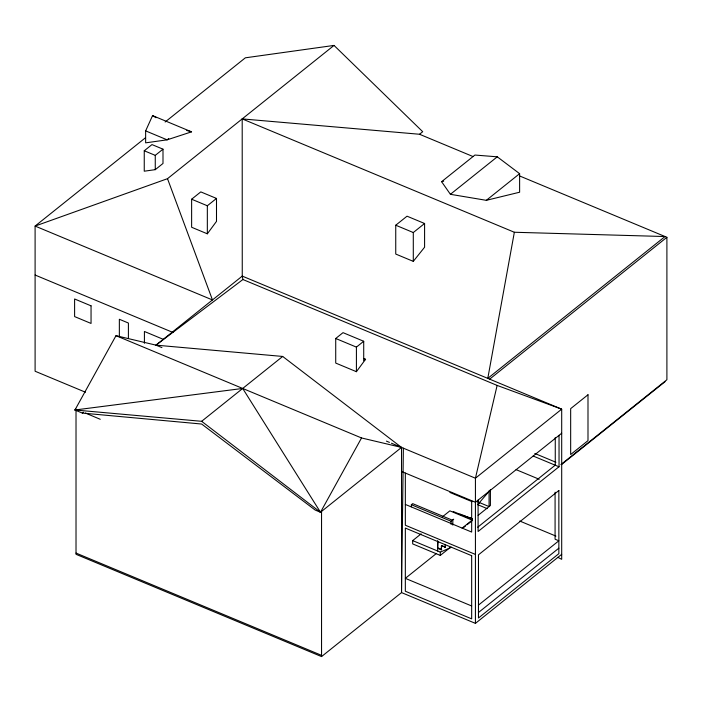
<?xml version="1.0" encoding="UTF-8"?>
<svg xmlns="http://www.w3.org/2000/svg" width="702" height="702" viewBox="0 0 702 702"><rect width="100%" height="100%" fill="white"/><g stroke="black" fill="none" stroke-linecap="round" stroke-linejoin="round"><path stroke-width="1.05" d="M403.378 448.192L401.526 592.585L321.551 656.581L76.018 554.308L76.018 409.143L74.947 409.994L82.345 413.074L201.641 424.034L315.163 510.056L320.489 512.267L401.526 447.42L282.687 356.449L155.984 345.147L115.997 335.679L74.947 409.994L201.641 421.305L320.489 512.267L361.539 437.96L401.526 447.42L401.526 592.585L475.429 623.367L561.697 554.334M514.347 232.257L487.793 378.378L665.048 236.539L514.347 232.257L242.199 118.901L242.26 276.105L242.91 279.519L497.13 385.416L561.697 409.161L561.697 559.318L557.932 557.37M497.13 385.416L475.429 478.202L475.429 623.367M145.639 130.888L152.562 115.602L191.558 131.844L167.129 139.838L145.639 142.848L145.639 130.888L167.129 139.838L168.752 138.54M207.336 233.81L216.497 221.376L216.497 198.438L200.79 191.892L191.628 199.219L191.628 227.264L207.336 233.81L207.336 205.765L216.497 198.438M365.575 359.266L363.715 360.758L363.715 341.269L343.015 332.651L335.723 338.487L335.723 363.074L356.414 371.691L365.575 359.266L363.61 358.441M478.115 515.347L490.408 505.51L490.408 489.794L477.667 504.65L487.179 508.617M478.194 504.229L479.361 502.825M145.472 137.75L35.1 226.07L35.1 371.235L85.486 392.225M165.145 121.999L245.349 57.818L334.029 45.419L422.709 131.704L419.515 134.257L242.199 118.901M144.252 150.772L151.983 144.586L162.996 149.166L162.996 163.469L155.265 169.656L144.252 171.2L144.252 150.772L155.265 155.361L162.996 149.166M167.506 178.677L212.469 299.947L35.1 226.07L167.506 178.677L334.029 45.419M161.925 347.613L155.984 345.147L242.26 276.105L561.697 409.161L475.429 478.202L391.444 443.216M82.345 413.074L83.415 412.223M441.602 181.704L474.912 155.045L497.27 156.818L519.62 173.675L519.62 192.216L486.319 200.324L450.412 194.314L441.602 181.704L443.69 181.195M395.744 225.219L407.037 216.19L424.587 223.499L424.587 247.227L413.294 261.363L395.744 254.054L395.744 225.219L413.294 232.537L424.587 223.499M450.412 194.314L497.27 156.818M201.641 421.305L282.687 356.449M486.319 200.324L519.62 173.675M356.414 371.691L356.414 347.113L363.715 341.269M489.645 379.15L666.9 237.302L519.55 175.93M411.346 506.8L411.346 504.712L412.679 503.641L452.421 520.2M450.447 547.306L440.303 555.414L412.679 543.91L412.679 540.61L421.13 533.845M442.26 516.935L449.868 510.845L471.832 519.998M451.088 524.403L451.088 521.261L453.703 519.173M561.697 433.222L475.429 502.255L401.526 471.472M462.1 528.167L472.218 520.077M438.039 541.435L437.644 548.297L441.339 549.841L441.733 545.586L445.437 547.13L441.339 545.91L441.339 549.841M463.706 527.439L465.417 526.07M467.128 524.701L472.262 520.594M435.968 553.834L405.335 578.351L471.665 605.975M477.737 527.202L555.264 465.154L555.264 437.451M560.907 464.566L666.9 379.747L666.9 237.302M561.442 464.619L665.048 381.704M559.038 466.725L478.097 531.502L478.097 500.122M478.474 605.106L558.853 540.786L555.08 539.224L555.08 492.216M478.474 612.504L558.853 548.183M155.984 345.147L242.91 279.519M412.679 540.61L440.303 552.114L451.491 547.262M74.947 409.994L242.699 388.452L320.489 512.267M186.75 130.44L191.558 131.844M419.515 134.257L473.069 156.564M191.628 199.219L207.336 205.765M335.723 338.487L356.414 347.113M534.819 453.466L555.923 462.258M533.16 456.019L559.038 466.804L559.038 435.354M516.075 469.629L539.189 479.255M35.1 275.035L173.166 332.537M163.241 339.32L144.419 331.484L144.419 343.278M386.407 441.119L389.435 442.383M115.997 335.679L361.539 437.96M477.404 501.711L489.075 506.581L489.075 490.865M519.743 521.033L555.923 536.1M449.868 492.427L472.13 501.693M469.857 517.795L471.841 518.611M466.532 516.532L472.464 518.997M463.197 515.268L472.095 518.98M459.863 514.004L471.735 518.953M453.202 511.486L471.99 519.313M411.346 504.712L451.088 521.261M405.335 504.431L471.665 532.063L471.665 500.684M475.429 554.431L405.335 525.236L405.335 473.06M438.039 547.981L441.733 549.517M85.337 413.022L100.254 419.296M76.018 553.071L321.551 655.343M152.562 115.602L156.019 117.708M452.825 519.875L452.825 525.114M445.033 544.498L445.033 547.446M440.303 552.114L440.303 555.414M437.644 540.663L437.644 551.009M413.294 232.537L413.294 261.363M321.551 511.416L321.551 656.581M155.265 155.361L155.265 169.656M128.405 338.294L128.405 323.034L119.349 319.261L119.349 336.706M587.995 394.77L570.665 408.634L570.665 454.527L587.995 440.654L587.995 394.77M558.853 490.505L478.474 554.826L478.474 617.997L558.853 553.676L558.853 490.505M91.049 305.835L74.605 298.982L74.605 316.584L91.049 323.438L91.049 305.835M471.665 555.686L405.335 528.062L405.335 591.233L471.665 618.857L471.665 555.686"/></g></svg>
